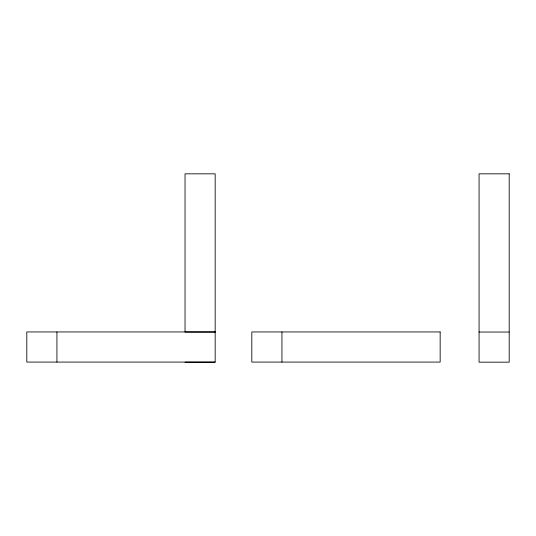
<?xml version="1.0" encoding="UTF-8"?>
<svg xmlns="http://www.w3.org/2000/svg" width="536" height="536" viewBox="0 0 536 536"><rect width="100%" height="100%" fill="white"/><g stroke="black" fill="none" stroke-linecap="round" stroke-linejoin="round"><path stroke-width="0.8" d="M215.15 331.945L26.8 331.945L26.8 362.081L215.15 362.081M215.171 332.039L185.034 332.039L185.034 173.825L215.171 173.825L215.171 362.175L185.034 362.175M479.063 332.039L509.2 332.039M281.949 331.945L281.949 362.081M56.937 331.945L56.937 362.081M509.2 173.825L479.063 173.825L479.063 362.175L509.2 362.175L509.2 173.825M440.163 331.945L251.813 331.945L251.813 362.081L440.163 362.081L440.163 331.945"/></g></svg>
